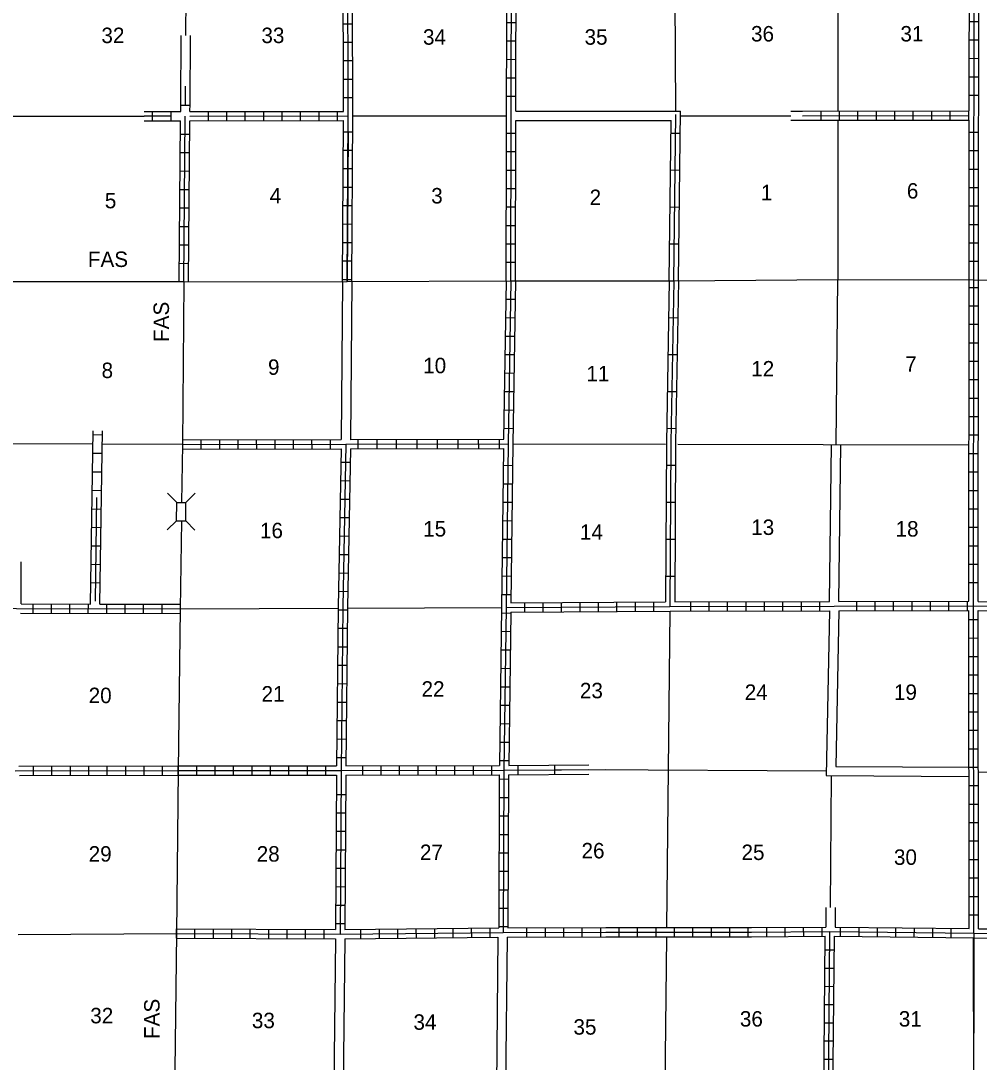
# Model space of a CAD drawing. Extents: x 1333229 to 1813251, y 16536411 to 16910478.
# Drawn here: x 1653386 to 1684382, y 16628737 to 16662402 of the extents above; entities that cross this region are included whole.
import ezdxf

# ---------------------------------------------------------------- set-up
doc = ezdxf.new("R2010")
doc.units = 0
for name, color, linetype in [('L11', 7, 'Continuous'), ('L13', 7, 'Continuous'), ('L14', 7, 'Continuous'), ('L18', 7, 'Continuous'), ('L21', 7, 'Continuous'), ('L4', 7, 'Continuous'), ('L8', 7, 'Continuous'), ('L9', 7, 'Continuous')]:
    doc.layers.add(name, color=color, linetype=linetype)

msp = doc.modelspace()

# ---------------------------------------------------------------- linework, layer by layer
at = {"layer": 'L11'}
for p, q in [((1658859, 16659705), (1658875, 16661928)), ((1669398, 16659480), (1674723, 16659483)), ((1678285, 16659486), (1678671, 16659486)), ((1669397, 16659180), (1674420, 16659183)), ((1678285, 16659186), (1678671, 16659186)), ((1663794, 16653979), (1663748, 16648868)), ((1664094, 16653976), (1664048, 16648869)), ((1679545, 16643625), (1679604, 16648704)), ((1679845, 16643626), (1679904, 16648700)), ((1653392, 16643551), (1653396, 16644911)), ((1679541, 16643325), (1679438, 16638003)), ((1679841, 16643326), (1679744, 16638301)), ((1679744, 16638301), (1684054, 16638273)), ((1679438, 16638003), (1684052, 16637973)), ((1679421, 16633738), (1679421, 16633107)), ((1679721, 16633735), (1679721, 16633106)), ((1663560, 16632729), (1663505, 16627733)), ((1663860, 16632730), (1663803, 16627565)), ((1668814, 16632779), (1668762, 16627550)), ((1669114, 16632782), (1669062, 16627549))]:
    msp.add_line(p, q, dxfattribs=at)
msp.add_lwpolyline([(1658559, 16659707), (1658575, 16661926)], dxfattribs=at)
at = {"layer": 'L13'}
for p, q in [((1658728, 16661927), (1658795, 16690580)), ((1679811, 16669752), (1679814, 16659487)), ((1674572, 16659483), (1674543, 16664628)), ((1647355, 16659324), (1657378, 16659321)), ((1664120, 16659326), (1669077, 16659329)), ((1674722, 16659333), (1678285, 16659336)), ((1679814, 16659187), (1679815, 16654035)), ((1679754, 16648702), (1679815, 16654035)), ((1669300, 16648723), (1674233, 16648713)), ((1658537, 16643396), (1663651, 16643417)), ((1663951, 16643418), (1668936, 16643438)), ((1674380, 16643320), (1674272, 16633092)), ((1671760, 16638204), (1679441, 16638153)), ((1684353, 16638121), (1694663, 16638052)), ((1679591, 16638002), (1679557, 16633737)), ((1653300, 16632869), (1658421, 16632899)), ((1674269, 16632792), (1674160, 16622510)), ((1684219, 16622469), (1684193, 16632755))]:
    msp.add_line(p, q, dxfattribs=at)
for points in [[(1655724, 16648712), (1647371, 16648723)], [(1658616, 16648708), (1656024, 16648711)], [(1674630, 16648712), (1684040, 16648693)]]:
    msp.add_lwpolyline(points, dxfattribs=at)
at = {"layer": 'L18'}
for p, q in [((1658430, 16646835), (1658134, 16647136)), ((1658425, 16646238), (1658430, 16646835)), ((1658430, 16646835), (1658728, 16646832)), ((1658728, 16646832), (1659029, 16647128)), ((1658723, 16646236), (1658728, 16646832)), ((1658425, 16646238), (1658124, 16645943)), ((1658425, 16646238), (1658723, 16646236)), ((1658723, 16646236), (1659019, 16645935))]:
    msp.add_line(p, q, dxfattribs=at)
at = {"layer": 'L4'}
for points in [[(1658659, 16653967), (1647196, 16653961), (1634340, 16653998), (1624102, 16653998), (1620913, 16654030), (1615855, 16654061)], [(1658659, 16653967), (1658616, 16648708), (1658588, 16646835)], [(1658659, 16653967), (1663944, 16653977), (1669234, 16653998), (1674509, 16653998), (1679815, 16654035), (1684208, 16654030), (1687809, 16653993), (1692534, 16653888), (1694826, 16653819), (1700068, 16653829)], [(1658580, 16646235), (1658537, 16643396), (1658479, 16638164), (1658421, 16632899), (1658358, 16627604), (1658321, 16622297)]]:
    msp.add_lwpolyline(points, dxfattribs=at)
at = {"layer": 'L8'}
for p, q in [((1664120, 16659326), (1664110, 16664467)), ((1669084, 16653999), (1669110, 16664487)), ((1669106, 16662351), (1669404, 16662351)), ((1684067, 16662383), (1684365, 16662382)), ((1663815, 16662309), (1664113, 16662309)), ((1663816, 16661712), (1664115, 16661713)), ((1669104, 16661755), (1669403, 16661754)), ((1684066, 16661786), (1684365, 16661786)), ((1663817, 16661116), (1664116, 16661116)), ((1669103, 16661158), (1669401, 16661157)), ((1684066, 16661190), (1684364, 16661189)), ((1663819, 16660519), (1664117, 16660520)), ((1669101, 16660561), (1669400, 16660561)), ((1684065, 16660593), (1684363, 16660593)), ((1658709, 16659674), (1658713, 16660285)), ((1669100, 16659965), (1669398, 16659964)), ((1684065, 16659996), (1684363, 16659996)), ((1658560, 16659675), (1658858, 16659673)), ((1658857, 16659469), (1658859, 16659705)), ((1663820, 16659922), (1664118, 16659923)), ((1657378, 16659471), (1658557, 16659471)), ((1658245, 16659321), (1657378, 16659321)), ((1657649, 16659172), (1657649, 16659470)), ((1658245, 16659172), (1658245, 16659470)), ((1658857, 16659469), (1663820, 16659476)), ((1659453, 16659171), (1659453, 16659469)), ((1660050, 16659172), (1660049, 16659470)), ((1660646, 16659173), (1660646, 16659471)), ((1661243, 16659173), (1661242, 16659472)), ((1661839, 16659174), (1661839, 16659472)), ((1662436, 16659175), (1662436, 16659473)), ((1663032, 16659176), (1663032, 16659474)), ((1663629, 16659176), (1663629, 16659475)), ((1678671, 16659486), (1684063, 16659490)), ((1678671, 16659336), (1684031, 16659340)), ((1679258, 16659486), (1679258, 16659187)), ((1679854, 16659486), (1679855, 16659188)), ((1680451, 16659486), (1680451, 16659188)), ((1681048, 16659487), (1681048, 16659188)), ((1681644, 16659487), (1681644, 16659189)), ((1682241, 16659488), (1682241, 16659189)), ((1682837, 16659488), (1682838, 16659190)), ((1683434, 16659488), (1683434, 16659190)), ((1684031, 16659489), (1684031, 16659191)), ((1657378, 16659171), (1658555, 16659171)), ((1658509, 16653968), (1658555, 16659171)), ((1658809, 16653965), (1658855, 16659169)), ((1658855, 16659169), (1663819, 16659176)), ((1663794, 16653978), (1663819, 16659176)), ((1678671, 16659186), (1684063, 16659190)), ((1658552, 16658741), (1658850, 16658738)), ((1664117, 16658805), (1663818, 16658807)), ((1663968, 16658806), (1663944, 16653977)), ((1669097, 16658772), (1669395, 16658771)), ((1684063, 16658803), (1684362, 16658803)), ((1658547, 16658144), (1658845, 16658142)), ((1664114, 16658209), (1663816, 16658210)), ((1669095, 16658175), (1669394, 16658174)), ((1684063, 16658207), (1684361, 16658206)), ((1664111, 16657612), (1663813, 16657614)), ((1684062, 16657610), (1684361, 16657610)), ((1658541, 16657548), (1658840, 16657545)), ((1669094, 16657578), (1669392, 16657578)), ((1658536, 16656951), (1658834, 16656948)), ((1664108, 16657015), (1663810, 16657017)), ((1669092, 16656982), (1669391, 16656981)), ((1684062, 16657013), (1684360, 16657013)), ((1658531, 16656354), (1658829, 16656352)), ((1664105, 16656419), (1663807, 16656420)), ((1669091, 16656385), (1669389, 16656384)), ((1684061, 16656417), (1684359, 16656416)), ((1658525, 16655758), (1658824, 16655755)), ((1664102, 16655822), (1663804, 16655824)), ((1669089, 16655789), (1669388, 16655788)), ((1684060, 16655820), (1684359, 16655820)), ((1658520, 16655161), (1658818, 16655159)), ((1664099, 16655226), (1663801, 16655227)), ((1669088, 16655192), (1669386, 16655191)), ((1684060, 16655223), (1684358, 16655223)), ((1664096, 16654629), (1663798, 16654630)), ((1669087, 16654595), (1669385, 16654595)), ((1684059, 16654627), (1684358, 16654627)), ((1658515, 16654565), (1658813, 16654562)), ((1664093, 16654032), (1663795, 16654034)), ((1669084, 16654001), (1669002, 16648874)), ((1684047, 16643636), (1684058, 16654030)), ((1684347, 16643634), (1684358, 16654030)), ((1684058, 16653786), (1684357, 16653786)), ((1669076, 16653404), (1669374, 16653400)), ((1684058, 16653189), (1684356, 16653189)), ((1669066, 16652808), (1669364, 16652803)), ((1684057, 16652593), (1684356, 16652592)), ((1669056, 16652211), (1669355, 16652206)), ((1684057, 16651996), (1684355, 16651996)), ((1669047, 16651615), (1669345, 16651610)), ((1684056, 16651400), (1684354, 16651399)), ((1669037, 16651018), (1669336, 16651013)), ((1684055, 16650803), (1684354, 16650803)), ((1669028, 16650422), (1669326, 16650417)), ((1684055, 16650206), (1684353, 16650206)), ((1669018, 16649825), (1669316, 16649820)), ((1684054, 16649610), (1684353, 16649609)), ((1669009, 16649229), (1669307, 16649224)), ((1655644, 16643549), (1655731, 16649150)), ((1655730, 16649025), (1656028, 16649020)), ((1655944, 16643549), (1656031, 16649150)), ((1658616, 16648858), (1663744, 16648868)), ((1659213, 16648858), (1659213, 16648560)), ((1659809, 16648859), (1659810, 16648561)), ((1660406, 16648861), (1660406, 16648562)), ((1661002, 16648862), (1661003, 16648563)), ((1661599, 16648863), (1661600, 16648565)), ((1662196, 16648864), (1662196, 16648566)), ((1662792, 16648865), (1662793, 16648567)), ((1663389, 16648867), (1663389, 16648568)), ((1664033, 16648869), (1669003, 16648879)), ((1664283, 16648868), (1664284, 16648570)), ((1664902, 16648870), (1664903, 16648571)), ((1665521, 16648871), (1665522, 16648573)), ((1666193, 16648872), (1666194, 16648574)), ((1666852, 16648874), (1666853, 16648575)), ((1667524, 16648875), (1667525, 16648577)), ((1668183, 16648876), (1668184, 16648578)), ((1668855, 16648878), (1668856, 16648579)), ((1684054, 16649013), (1684352, 16649013)), ((1658617, 16648558), (1663757, 16648568)), ((1664046, 16648569), (1669013, 16648579)), ((1655720, 16648425), (1656019, 16648420)), ((1684053, 16648417), (1684351, 16648416)), ((1664035, 16648119), (1663736, 16648125)), ((1668992, 16648035), (1669291, 16648031)), ((1655711, 16647825), (1656009, 16647820)), ((1664024, 16647523), (1663726, 16647528)), ((1684052, 16647820), (1684351, 16647820)), ((1655702, 16647225), (1656000, 16647220)), ((1668985, 16647438), (1669283, 16647435)), ((1684052, 16647223), (1684350, 16647223)), ((1664013, 16646926), (1663715, 16646932)), ((1668978, 16646842), (1669276, 16646838)), ((1655693, 16646625), (1655991, 16646620)), ((1684051, 16646627), (1684350, 16646626)), ((1664002, 16646330), (1663704, 16646335)), ((1668971, 16646245), (1669269, 16646242)), ((1655683, 16646028), (1655982, 16646024)), ((1684051, 16646030), (1684349, 16646030)), ((1663992, 16645733), (1663693, 16645739)), ((1668964, 16645649), (1669262, 16645645)), ((1655674, 16645432), (1655972, 16645427)), ((1684050, 16645434), (1684348, 16645433)), ((1655665, 16644835), (1655963, 16644831)), ((1663981, 16645137), (1663683, 16645142)), ((1668957, 16645052), (1669255, 16645048)), ((1684049, 16644837), (1684348, 16644837)), ((1663970, 16644540), (1663672, 16644546)), ((1655656, 16644239), (1655954, 16644234)), ((1668949, 16644455), (1669248, 16644452)), ((1684049, 16644240), (1684347, 16644240)), ((1663959, 16643944), (1663661, 16643949)), ((1668942, 16643859), (1669240, 16643855)), ((1653780, 16643252), (1653780, 16643550)), ((1654376, 16643251), (1654376, 16643549)), ((1654973, 16643251), (1654973, 16643549)), ((1655569, 16643250), (1655570, 16643548)), ((1655944, 16643549), (1658537, 16643546)), ((1656166, 16643249), (1656166, 16643548)), ((1656763, 16643249), (1656763, 16643547)), ((1657359, 16643248), (1657359, 16643546)), ((1657956, 16643248), (1657956, 16643546)), ((1669238, 16643589), (1674233, 16643619)), ((1669684, 16643293), (1669682, 16643591)), ((1670280, 16643296), (1670279, 16643595)), ((1670877, 16643300), (1670875, 16643598)), ((1671474, 16643304), (1671472, 16643602)), ((1672070, 16643307), (1672068, 16643605)), ((1672667, 16643311), (1672665, 16643609)), ((1673263, 16643314), (1673262, 16643613)), ((1673860, 16643318), (1673858, 16643616)), ((1675052, 16643322), (1675052, 16643620)), ((1675649, 16643322), (1675649, 16643620)), ((1676245, 16643323), (1676245, 16643621)), ((1676842, 16643323), (1676842, 16643622)), ((1677439, 16643324), (1677438, 16643622)), ((1678035, 16643325), (1678035, 16643623)), ((1678632, 16643325), (1678632, 16643623)), ((1679228, 16643326), (1679228, 16643624)), ((1680422, 16643328), (1680421, 16643626)), ((1681018, 16643329), (1681018, 16643628)), ((1681615, 16643331), (1681614, 16643629)), ((1682212, 16643332), (1682211, 16643630)), ((1682808, 16643333), (1682808, 16643632)), ((1683405, 16643335), (1683404, 16643633)), ((1684001, 16643336), (1684001, 16643635)), ((1653379, 16643251), (1658537, 16643246)), ((1663949, 16643348), (1663651, 16643351)), ((1668935, 16643263), (1669233, 16643258)), ((1669234, 16643289), (1669165, 16638325)), ((1679841, 16643326), (1684047, 16643336)), ((1684058, 16633056), (1684047, 16643336)), ((1684358, 16633053), (1684347, 16643334)), ((1684049, 16643047), (1684347, 16643047)), ((1663943, 16642752), (1663645, 16642755)), ((1668926, 16642666), (1669225, 16642662)), ((1663937, 16642155), (1663639, 16642158)), ((1684049, 16642450), (1684347, 16642451)), ((1668918, 16642069), (1669216, 16642065)), ((1684050, 16641854), (1684348, 16641854)), ((1663932, 16641559), (1663633, 16641562)), ((1668910, 16641473), (1669208, 16641469)), ((1684050, 16641257), (1684349, 16641257)), ((1663926, 16640962), (1663627, 16640965)), ((1668901, 16640876), (1669199, 16640872)), ((1684051, 16640660), (1684349, 16640661)), ((1663920, 16640365), (1663621, 16640368)), ((1668893, 16640280), (1669191, 16640276)), ((1663914, 16639769), (1663615, 16639772)), ((1684052, 16640064), (1684350, 16640064)), ((1668884, 16639683), (1669183, 16639679)), ((1684052, 16639467), (1684350, 16639468)), ((1663908, 16639172), (1663609, 16639175)), ((1668876, 16639087), (1669174, 16639082)), ((1684053, 16638871), (1684351, 16638871)), ((1663902, 16638576), (1663603, 16638579)), ((1668868, 16638490), (1669166, 16638486)), ((1653324, 16638303), (1658479, 16638314)), ((1653796, 16638005), (1653796, 16638303)), ((1654393, 16638006), (1654392, 16638305)), ((1654989, 16638007), (1654989, 16638306)), ((1655586, 16638009), (1655585, 16638307)), ((1656183, 16638010), (1656182, 16638308)), ((1656779, 16638011), (1656779, 16638309)), ((1657376, 16638012), (1657375, 16638311)), ((1657972, 16638013), (1657972, 16638312)), ((1658479, 16638314), (1663600, 16638319)), ((1658479, 16638014), (1658479, 16638313)), ((1659076, 16638015), (1659076, 16638313)), ((1659672, 16638016), (1659672, 16638314)), ((1660269, 16638016), (1660269, 16638315)), ((1660866, 16638017), (1660865, 16638315)), ((1661462, 16638017), (1661462, 16638316)), ((1662059, 16638018), (1662059, 16638316)), ((1662655, 16638019), (1662655, 16638317)), ((1663252, 16638019), (1663252, 16638318)), ((1663900, 16638319), (1668865, 16638324)), ((1664445, 16638020), (1664445, 16638319)), ((1665042, 16638021), (1665042, 16638319)), ((1665638, 16638022), (1665638, 16638320)), ((1666235, 16638022), (1666235, 16638321)), ((1666832, 16638023), (1666831, 16638321)), ((1667428, 16638023), (1667428, 16638322)), ((1668025, 16638024), (1668024, 16638322)), ((1668621, 16638025), (1668621, 16638323)), ((1684053, 16638274), (1684352, 16638274)), ((1653346, 16638003), (1658479, 16638014)), ((1658479, 16638014), (1663597, 16638019)), ((1663597, 16638019), (1663563, 16633029)), ((1663897, 16638019), (1663863, 16633030)), ((1663897, 16638019), (1668862, 16638024)), ((1668862, 16638024), (1668842, 16633080)), ((1668862, 16637892), (1669160, 16637891)), ((1669162, 16638025), (1669142, 16633082)), ((1684054, 16637677), (1684352, 16637678)), ((1663892, 16637383), (1663594, 16637385)), ((1668860, 16637295), (1669158, 16637294)), ((1684054, 16637081), (1684353, 16637081)), ((1663888, 16636786), (1663590, 16636789)), ((1668857, 16636699), (1669156, 16636698)), ((1684055, 16636484), (1684353, 16636484)), ((1663884, 16636190), (1663585, 16636192)), ((1668855, 16636102), (1669153, 16636101)), ((1684056, 16635888), (1684354, 16635888)), ((1663880, 16635593), (1663581, 16635595)), ((1668853, 16635506), (1669151, 16635504)), ((1684056, 16635291), (1684355, 16635291)), ((1663875, 16634997), (1663577, 16634999)), ((1668850, 16634909), (1669148, 16634908)), ((1663871, 16634400), (1663573, 16634402)), ((1684057, 16634694), (1684355, 16634695)), ((1668848, 16634312), (1669146, 16634311)), ((1684057, 16634098), (1684356, 16634098)), ((1663867, 16633803), (1663569, 16633806)), ((1668845, 16633716), (1669144, 16633715)), ((1684058, 16633501), (1684356, 16633501)), ((1658420, 16632750), (1658422, 16633049)), ((1658422, 16633049), (1663563, 16633029)), ((1659017, 16632748), (1659018, 16633046)), ((1659614, 16632746), (1659615, 16633044)), ((1660210, 16632743), (1660211, 16633041)), ((1660807, 16632741), (1660808, 16633039)), ((1661403, 16632738), (1661405, 16633037)), ((1662000, 16632736), (1662001, 16633034)), ((1663863, 16633207), (1663565, 16633209)), ((1663863, 16633030), (1668842, 16633080)), ((1664388, 16632736), (1664385, 16633034)), ((1664985, 16632742), (1664982, 16633040)), ((1665582, 16632748), (1665579, 16633046)), ((1666178, 16632754), (1666175, 16633052)), ((1666775, 16632760), (1666772, 16633058)), ((1667371, 16632766), (1667368, 16633064)), ((1667968, 16632772), (1667965, 16633070)), ((1668564, 16632778), (1668561, 16633076)), ((1668843, 16633119), (1669141, 16633118)), ((1669756, 16632784), (1669756, 16633083)), ((1670353, 16632786), (1670352, 16633085)), ((1670950, 16632788), (1670949, 16633086)), ((1671546, 16632790), (1671545, 16633088)), ((1672143, 16632792), (1672142, 16633090)), ((1672739, 16632793), (1672739, 16633091)), ((1673336, 16632793), (1673336, 16633091)), ((1673932, 16632793), (1673932, 16633091)), ((1674529, 16632793), (1674529, 16633091)), ((1675125, 16632793), (1675125, 16633091)), ((1675722, 16632793), (1675722, 16633091)), ((1676318, 16632793), (1676318, 16633091)), ((1676915, 16632793), (1676915, 16633091)), ((1677513, 16632796), (1677511, 16633094)), ((1678109, 16632799), (1678107, 16633098)), ((1678706, 16632803), (1678704, 16633101)), ((1679302, 16632807), (1679300, 16633105)), ((1679896, 16632804), (1679900, 16633103)), ((1680496, 16632798), (1680500, 16633096)), ((1681089, 16632791), (1681093, 16633089)), ((1681686, 16632784), (1681689, 16633082)), ((1682282, 16632777), (1682286, 16633076)), ((1682879, 16632771), (1682882, 16633069)), ((1683476, 16632764), (1683479, 16633062)), ((1684358, 16633053), (1689511, 16632991)), ((1658420, 16632749), (1663560, 16632729)), ((1662597, 16632734), (1662598, 16633032)), ((1663193, 16632731), (1663194, 16633030)), ((1679700, 16632806), (1684193, 16632755)), ((1684193, 16632755), (1689359, 16632693)), ((1679398, 16632370), (1679693, 16632367)), ((1679393, 16631781), (1679688, 16631778)), ((1679388, 16631192), (1679682, 16631189)), ((1679383, 16630603), (1679677, 16630600)), ((1679377, 16630014), (1679672, 16630011)), ((1679372, 16629425), (1679666, 16629422)), ((1679367, 16628836), (1679661, 16628833))]:
    msp.add_line(p, q, dxfattribs=at)
for points in [[(1669234, 16653998), (1669261, 16664638), (1669266, 16667214), (1669271, 16670029), (1669276, 16675198)], [(1684208, 16654030), (1684218, 16664622), (1684203, 16669876), (1684187, 16672917), (1684192, 16675140)], [(1663970, 16659326), (1663960, 16664617), (1663981, 16667209), (1664018, 16673218)], [(1663820, 16659476), (1663810, 16664617), (1663831, 16667210), (1663850, 16670327)], [(1669398, 16659480), (1669411, 16664637), (1669416, 16667214), (1669421, 16669801)], [(1684063, 16659490), (1684068, 16664622), (1684053, 16669726)], [(1684358, 16654030), (1684368, 16664622), (1684353, 16669724)], [(1658557, 16659471), (1658559, 16659707)], [(1658659, 16653967), (1658706, 16659321)], [(1658856, 16659319), (1663970, 16659326)], [(1664094, 16653977), (1664120, 16659325)], [(1669384, 16653998), (1669397, 16659180)], [(1684058, 16654030), (1684063, 16659190)], [(1669234, 16653998), (1669150, 16648724), (1669086, 16643438), (1669012, 16638174), (1668991, 16632931)], [(1669384, 16653996), (1669300, 16648722), (1669238, 16643589)], [(1684208, 16632905), (1684197, 16643486), (1684208, 16654030)], [(1658616, 16648708), (1663896, 16648718)], [(1663744, 16648568), (1663651, 16643446), (1663600, 16638319)], [(1663896, 16648718), (1663801, 16643444), (1663748, 16638169), (1663711, 16632878)], [(1664044, 16648569), (1663951, 16643442), (1663900, 16638319)], [(1668998, 16648574), (1668936, 16643440), (1668865, 16638324)], [(1655796, 16643640), (1655848, 16646995)], [(1653392, 16643551), (1655644, 16643549)], [(1669086, 16643438), (1674382, 16643470), (1679694, 16643475), (1684197, 16643486), (1689535, 16643417), (1694810, 16643312), (1700090, 16643275)], [(1674533, 16643620), (1679545, 16643625)], [(1679845, 16643626), (1684047, 16643636)], [(1684347, 16643634), (1689352, 16643570)], [(1647217, 16643423), (1653242, 16643401), (1658537, 16643396)], [(1669234, 16643289), (1674383, 16643320), (1679541, 16643325)], [(1684347, 16643334), (1689533, 16643267), (1694660, 16643165)], [(1653199, 16638153), (1658479, 16638164)], [(1658479, 16638164), (1663748, 16638169), (1669012, 16638174), (1672291, 16638201)], [(1669142, 16633082), (1672302, 16633092), (1677016, 16633092), (1679421, 16633107)], [(1679721, 16633106), (1684058, 16633056)], [(1658421, 16632899), (1663711, 16632878), (1668991, 16632931), (1672302, 16632942), (1677017, 16632942), (1679551, 16632958), (1684208, 16632905), (1689509, 16632841), (1691631, 16632820), (1700074, 16632767)], [(1663860, 16632730), (1668814, 16632779)], [(1669114, 16632782), (1672302, 16632792), (1677017, 16632792), (1679400, 16632807)], [(1679302, 16622526), (1679353, 16627679), (1679400, 16632807)], [(1679366, 16611753), (1679414, 16617096), (1679451, 16622376), (1679503, 16627677), (1679551, 16632958)], [(1679602, 16622525), (1679653, 16627676), (1679700, 16632806)]]:
    msp.add_lwpolyline(points, dxfattribs=at)
at = {"layer": 'L9'}
for p, q in [((1674416, 16658773), (1674714, 16658769)), ((1674402, 16657580), (1674700, 16657576)), ((1674388, 16656386), (1674686, 16656383)), ((1674374, 16655193), (1674672, 16655190)), ((1674338, 16652808), (1674636, 16652803)), ((1674316, 16651615), (1674615, 16651610)), ((1674295, 16650422), (1674593, 16650417)), ((1674273, 16649229), (1674571, 16649224)), ((1674260, 16648034), (1674559, 16648032)), ((1674253, 16646841), (1674551, 16646839)), ((1674246, 16645648), (1674544, 16645646)), ((1674239, 16644454), (1674537, 16644453)), ((1669165, 16638325), (1671760, 16638346)), ((1669456, 16638327), (1669458, 16638029)), ((1669457, 16638178), (1672291, 16638201)), ((1670649, 16638337), (1670651, 16638038)), ((1669162, 16638025), (1671759, 16638046))]:
    msp.add_line(p, q, dxfattribs=at)
for points in [[(1663944, 16653977), (1663970, 16659326)], [(1674509, 16653998), (1674572, 16659379)], [(1674659, 16653997), (1674723, 16659483)], [(1674359, 16654000), (1674420, 16659183)], [(1674359, 16654001), (1674264, 16648757), (1674233, 16643619)], [(1674509, 16653998), (1674414, 16648755), (1674382, 16643470)], [(1674659, 16653996), (1674564, 16648754), (1674533, 16643620)], [(1663896, 16648718), (1669150, 16648724)], [(1684208, 16632905), (1684208, 16629679)]]:
    msp.add_lwpolyline(points, dxfattribs=at)

# ---------------------------------------------------------------- texts
at = {"layer": 'L14'}
for s, p in [('32', (1655992, 16661682)), ('33', (1661167, 16661682)), ('34', (1666393, 16661630)), ('35', (1671619, 16661630)), ('36', (1677003, 16661734)), ('31', (1681835, 16661734)), ('4', (1661434, 16656498)), ('3', (1666660, 16656498)), ('2', (1671782, 16656446)), ('1', (1677322, 16656603)), ('6', (1682043, 16656655)), ('5', (1656103, 16656341)), ('7', (1681991, 16651061)), ('8', (1655998, 16650852)), ('9', (1661381, 16650957)), ('10', (1666399, 16651009)), ('11', (1671677, 16650748)), ('12', (1677008, 16650904)), ('16', (1661120, 16645676)), ('15', (1666399, 16645729)), ('13', (1677008, 16645781)), ('18', (1681677, 16645729)), ('14', (1671468, 16645624)), ('20', (1655580, 16640344)), ('21', (1661172, 16640396)), ('22', (1666346, 16640553)), ('23', (1671468, 16640501)), ('24', (1676799, 16640449)), ('19', (1681625, 16640449)), ('29', (1655580, 16635221)), ('28', (1661015, 16635221)), ('27', (1666294, 16635273)), ('26', (1671521, 16635325)), ('25', (1676695, 16635273)), ('30', (1681625, 16635116)), ('32', (1655632, 16629993)), ('33', (1660859, 16629836)), ('36', (1676642, 16629888)), ('31', (1681782, 16629888)), ('34', (1666085, 16629784)), ('35', (1671259, 16629627))]:
    msp.add_text(s, height=500, rotation=360, dxfattribs=at).set_placement(p)
at = {"layer": 'L21'}
for rotation, p in [(360, (1655554, 16654444)), (90, (1658178, 16652020)), (90, (1657874, 16629486))]:
    msp.add_text('FAS', height=500, rotation=rotation, dxfattribs=at).set_placement(p)

doc.saveas('drawing.dxf')
